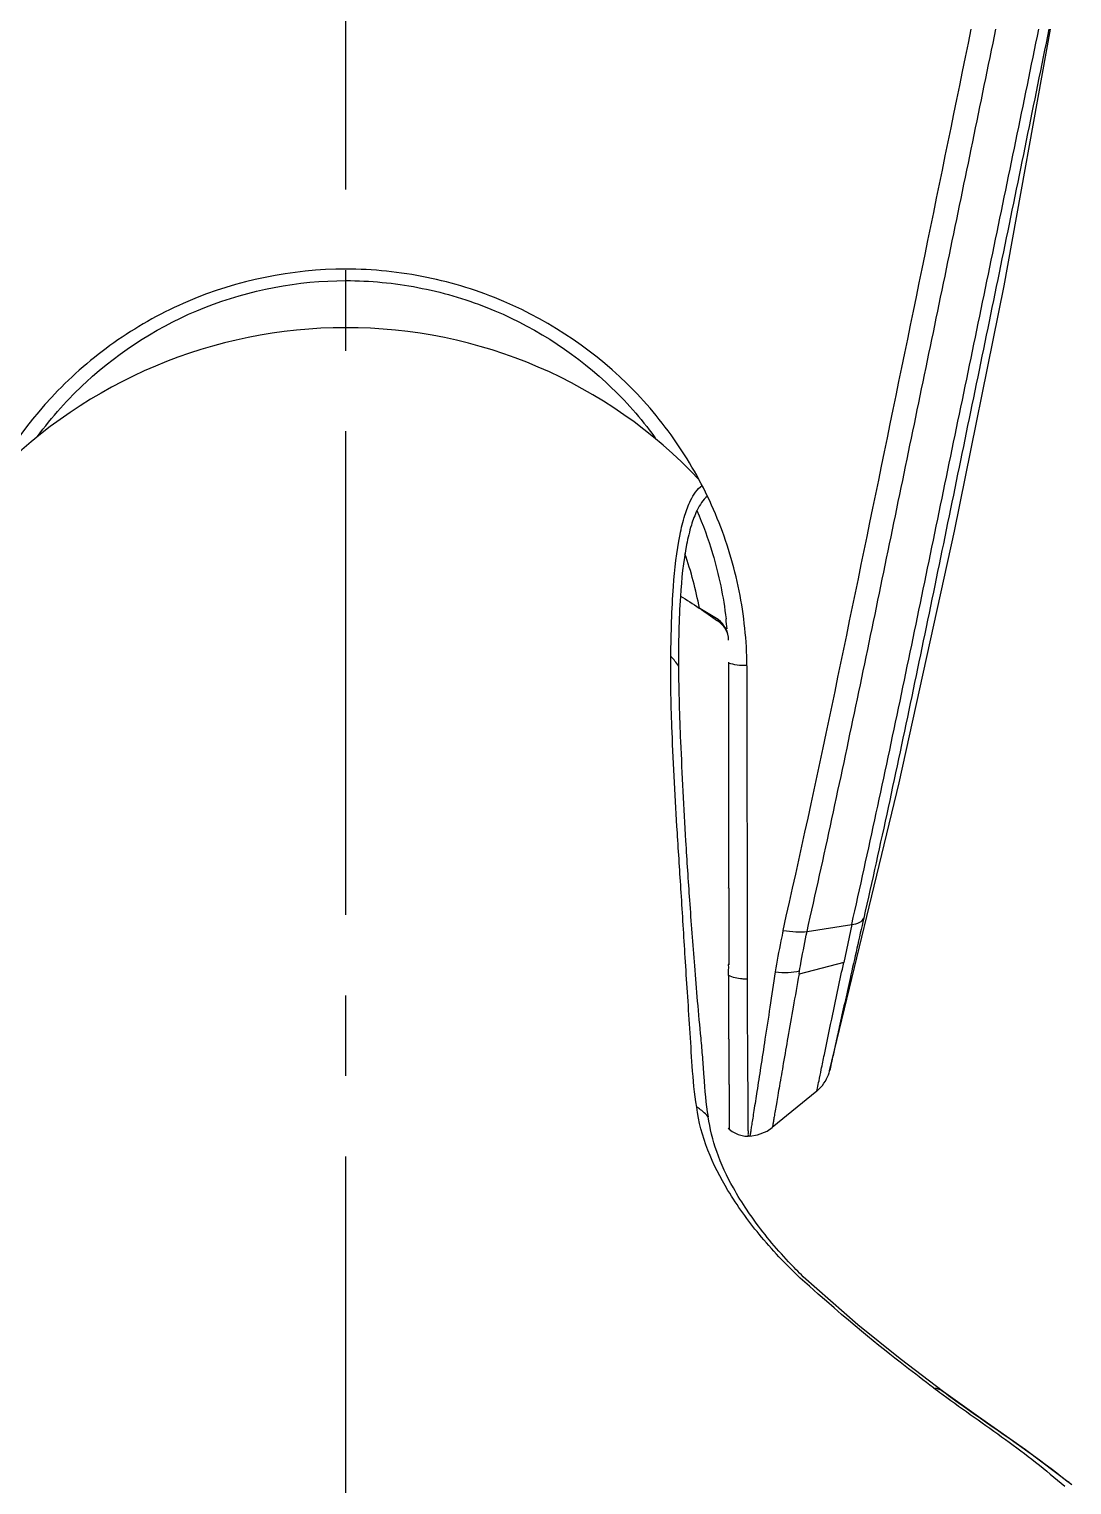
# Model space of a CAD drawing. Header units: millimetres. Extents: x 5859 to 6700, y -2125 to -1530.
# Drawn here: x 6287.8 to 6328.9, y -1824.7 to -1767.4 of the extents above; entities that cross this region are included whole.
import ezdxf

# ---------------------------------------------------------------- set-up
doc = ezdxf.new("R2010")
doc.units = ezdxf.units.MM
doc.linetypes.add('CENTER2', pattern=[28.575, 19.05, -3.175, 3.175, -3.175])
doc.layers.add('CENTER', color=1, linetype='CENTER2')

msp = doc.modelspace()

# ---------------------------------------------------------------- linework, layer by layer
at = {"linetype": 'Continuous'}
for p, q in [((6314.961, -1790.691), (6314.989, -1790.645)), ((6315.402, -1792.327), (6315.404, -1792.358)), ((6315.404, -1792.327), (6315.404, -1792.358)), ((6315.404, -1792.357), (6315.405, -1801.224)), ((6316.127, -1792.463), (6316.133, -1804.811)), ((6315.405, -1801.225), (6315.394, -1801.221)), ((6315.406, -1801.224), (6315.406, -1804.246)), ((6318.497, -1802.93), (6320.255, -1802.664)), ((6320.255, -1802.664), (6319.94, -1804.159)), ((6315.406, -1804.246), (6315.392, -1804.24)), ((6319.94, -1804.159), (6318.177, -1804.615)), ((6318.177, -1804.614), (6318.199, -1804.486)), ((6315.412, -1807.171), (6315.406, -1804.676)), ((6315.412, -1807.171), (6315.39, -1807.156)), ((6315.411, -1807.172), (6315.43, -1810.723)), ((6319.383, -1808.426), (6319.383, -1808.426)), ((6318.881, -1809.223), (6317.122, -1810.662)), ((6318.881, -1809.223), (6318.882, -1809.22)), ((6315.427, -1810.726), (6315.387, -1810.687)), ((6316.242, -1811.001), (6316.168, -1811.005)), ((6323.876, -1821.07), (6323.876, -1821.071)), ((6323.807, -1821.156), (6323.851, -1821.188))]:
    msp.add_line(p, q, dxfattribs=at)
for points in [[(6319.383, -1808.426), (6322.122, -1797.078), (6324.306, -1787.168), (6326.258, -1777.501), (6328.09, -1767.38)], [(6314.989, -1790.645), (6314.273, -1790.213)], [(6315.411, -1807.172), (6315.419, -1808.465), (6315.426, -1809.484), (6315.43, -1810.206), (6315.43, -1810.62), (6315.43, -1810.722)], [(6318.879, -1809.221), (6318.945, -1809.163), (6319.025, -1809.083), (6319.097, -1809), (6319.161, -1808.915), (6319.216, -1808.829), (6319.264, -1808.743), (6319.304, -1808.659), (6319.336, -1808.579), (6319.361, -1808.506), (6319.377, -1808.45), (6319.383, -1808.426)], [(6315.43, -1810.723), (6315.538, -1810.812), (6315.775, -1810.938), (6316.037, -1810.996), (6316.168, -1810.998)], [(6316.242, -1810.997), (6316.541, -1810.952), (6316.923, -1810.797), (6317.12, -1810.66)], [(6323.876, -1821.071), (6322.169, -1819.778), (6320.491, -1818.438), (6318.342, -1816.538)], [(6328.927, -1824.739), (6327.102, -1823.354), (6325.254, -1822.059), (6323.876, -1821.07)]]:
    msp.add_lwpolyline(points, dxfattribs=at)
for centre, radius, start, end in [((6300.307, -1798.435), 19.291, 89.97404, 135.70347), ((6300.377, -1798.181), 19.037, 43.26337, 90.18554), ((6300.615, -1792.683), 13.861, 10.3278, 19.49148), ((6314.403, -1791.456), 1, 0.02859, 54.14394), ((6300.356, -1792.363), 15.048, 5.14012, 6.65751), ((6311.727, -1793.493), 1.981, 30.70022, 44.98173), ((6150.874, -1804.357), 164.532, 359.88914, 0.03871), ((6313.156, -1811.476), 1.903, 56.30701, 58.65581), ((6313.182, -1811.438), 1.857, 49.5263, 56.32629), ((6313.243, -1811.371), 1.766, 40.13202, 49.60961), ((6351.047, -1784.212), 45.901, 233.08404, 233.5977), ((6312.7, -1844.58), 25.632, 50.72074, 51.14702)]:
    msp.add_arc(centre, radius, start, end, dxfattribs=at)
for points, knots in [([(6317.553, -1802.89), (6318.889, -1796.995), (6321.309, -1785.147), (6323.758, -1773.306), (6324.961, -1767.38)], [0, 0, 0, 0, 0.499938, 1, 1, 1, 1]), ([(6318.495, -1802.931), (6319.163, -1799.977), (6320.431, -1794.057), (6322.258, -1785.163), (6324.105, -1776.274), (6325.326, -1770.346), (6325.934, -1767.38)], [0, 0, 0, 0, 0.250167, 0.500046, 0.749989, 1, 1, 1, 1]), ([(6320.254, -1802.664), (6320.912, -1799.735), (6322.168, -1793.863), (6323.982, -1785.038), (6325.813, -1776.213), (6327.023, -1770.325), (6327.625, -1767.381)], [0, 0, 0, 0, 0.249849, 0.499771, 0.749825, 1, 1, 1, 1]), ([(6328.022, -1767.381), (6327.428, -1770.307), (6326.234, -1776.154), (6324.425, -1784.916), (6322.632, -1793.675), (6321.384, -1799.501), (6320.727, -1802.406)], [0, 0, 0, 0, 0.250306, 0.500418, 0.750215, 1, 1, 1, 1]), ([(6316.127, -1792.461), (6316.119, -1791.472), (6315.91, -1789.486), (6315.042, -1786.615), (6313.64, -1783.929), (6311.078, -1780.721), (6307.554, -1778.305), (6303.523, -1777.057), (6299.276, -1776.614), (6294.996, -1777.495), (6291.303, -1779.532), (6288.159, -1782.18), (6285.337, -1786.478), (6284.538, -1790.492), (6284.524, -1792.464)], [0, 0, 0, 0, 0.060409, 0.121062, 0.182262, 0.244267, 0.370586, 0.435356, 0.500587, 0.62993, 0.693884, 0.756859, 0.879507, 1, 1, 1, 1]), ([(6288.176, -1783.435), (6288.743, -1782.66), (6290.621, -1780.55), (6294.679, -1778.005), (6299.392, -1777.106), (6303.171, -1777.473), (6306.778, -1778.511), (6309.988, -1780.531), (6311.89, -1782.634), (6312.473, -1783.424), (6312.517, -1783.485)], [0.1777219, 0.1777219, 0.1777219, 0.1777219, 0.2433086, 0.3698631, 0.4992308, 0.5644103, 0.6291702, 0.7557217, 0.8178434, 0.8230495, 0.8230495, 0.8230495, 0.8230495]), ([(6313.128, -1792.093), (6313.138, -1791.175), (6313.185, -1789.569), (6313.383, -1787.711), (6313.653, -1786.578), (6313.893, -1785.917), (6314.16, -1785.498), (6314.364, -1785.367)], [0, 0, 0, 0, 0.3892667, 0.6807528, 0.7916097, 0.8801924, 0.9835687, 0.9835687, 0.9835687, 0.9835687]), ([(6314.569, -1785.781), (6314.395, -1785.922), (6314.145, -1786.318), (6313.909, -1786.966), (6313.642, -1788.103), (6313.456, -1789.962), (6313.427, -1791.566), (6313.43, -1792.482)], [0.0274171, 0.0274171, 0.0274171, 0.0274171, 0.1223625, 0.2114337, 0.3224586, 0.6129698, 1, 1, 1, 1]), ([(6314.155, -1786.352), (6314.393, -1786.902), (6314.901, -1788.292), (6315.201, -1789.746), (6315.303, -1790.618)], [0.8986626, 0.8986626, 0.8986626, 0.8986626, 0.9397131, 1, 1, 1, 1]), ([(6315.402, -1791.455), (6315.402, -1791.38), (6315.381, -1791.228), (6315.292, -1791.014), (6315.148, -1790.83), (6315.026, -1790.732), (6314.961, -1790.692)], [0, 0, 0, 0, 0.243201, 0.493994, 0.748476, 1, 1, 1, 1]), ([(6314.146, -1809.851), (6314.056, -1809.318), (6313.965, -1808.283), (6313.883, -1806.774), (6313.78, -1805.349), (6313.67, -1803.563), (6313.541, -1801.47), (6313.347, -1798.509), (6313.172, -1795.408), (6313.115, -1793.086), (6313.126, -1792.091)], [0, 0, 0, 0, 0.091075, 0.174854, 0.254965, 0.331894, 0.476438, 0.608609, 0.832168, 1, 1, 1, 1]), ([(6316.127, -1792.461), (6315.997, -1792.463), (6315.752, -1792.449), (6315.511, -1792.397), (6315.404, -1792.357)], [0, 0, 0, 0, 0.533292, 1, 1, 1, 1]), ([(6313.43, -1792.481), (6313.433, -1793.471), (6313.514, -1795.768), (6313.67, -1798.841), (6313.865, -1801.787), (6314.02, -1803.892), (6314.169, -1805.705), (6314.282, -1806.905), (6314.374, -1807.895), (6314.442, -1808.928), (6314.507, -1809.71), (6314.594, -1810.233)], [0, 0, 0, 0, 0.166988, 0.387361, 0.518762, 0.664661, 0.743135, 0.825497, 0.86789, 0.910676, 1, 1, 1, 1]), ([(6320.727, -1802.405), (6320.547, -1803.198), (6320.223, -1804.631), (6319.852, -1806.305), (6319.618, -1807.363), (6319.502, -1807.893), (6319.427, -1808.226), (6319.394, -1808.383), (6319.383, -1808.426)], [0, 0, 0, 0, 0.395441, 0.714282, 0.83384, 0.922354, 0.978257, 1, 1, 1, 1]), ([(6320.254, -1802.664), (6320.363, -1802.647), (6320.544, -1802.607), (6320.702, -1802.477), (6320.727, -1802.406)], [0, 0, 0, 0, 0.597431, 1, 1, 1, 1]), ([(6317.553, -1802.89), (6317.522, -1803.027), (6317.404, -1803.57), (6317.308, -1804.117), (6317.243, -1804.526)], [0, 0, 0, 0, 0.253486, 1, 1, 1, 1]), ([(6317.553, -1802.89), (6317.72, -1802.921), (6318.034, -1802.959), (6318.352, -1802.953), (6318.497, -1802.931)], [0, 0, 0, 0, 0.537395, 1, 1, 1, 1]), ([(6318.2, -1804.486), (6318.221, -1804.358), (6318.313, -1803.839), (6318.411, -1803.32), (6318.497, -1802.931)], [0, 0, 0, 0, 0.24533, 1, 1, 1, 1]), ([(6317.243, -1804.526), (6317.412, -1804.548), (6317.734, -1804.566), (6318.055, -1804.526), (6318.2, -1804.486)], [0, 0, 0, 0, 0.533427, 1, 1, 1, 1]), ([(6318.882, -1809.22), (6318.894, -1809.182), (6318.918, -1809.047), (6318.978, -1808.767), (6319.064, -1808.327), (6319.246, -1807.453), (6319.535, -1806.046), (6319.792, -1804.837), (6319.94, -1804.159)], [0, 0, 0, 0, 0.023323, 0.079253, 0.16635, 0.28296, 0.597136, 1, 1, 1, 1]), ([(6316.132, -1804.811), (6316.066, -1804.812), (6315.819, -1804.803), (6315.57, -1804.751), (6315.406, -1804.673)], [0, 0, 0, 0, 0.266194, 1, 1, 1, 1]), ([(6316.132, -1804.811), (6316.133, -1805.259), (6316.135, -1806.113), (6316.143, -1807.322), (6316.15, -1808.24), (6316.155, -1808.896), (6316.158, -1809.322), (6316.161, -1809.703), (6316.164, -1810.037), (6316.166, -1810.323), (6316.167, -1810.56), (6316.167, -1810.726), (6316.168, -1810.833), (6316.168, -1810.894), (6316.167, -1810.939), (6316.17, -1810.976), (6316.165, -1810.991), (6316.17, -1811.005), (6316.168, -1811.005)], [0, 0, 0, 0, 0.216876, 0.413325, 0.585737, 0.661801, 0.730718, 0.792299, 0.846339, 0.892632, 0.930954, 0.961068, 0.972971, 0.982727, 0.990307, 0.995702, 0.998928, 1, 1, 1, 1]), ([(6317.243, -1804.526), (6317.175, -1804.99), (6317.039, -1805.874), (6316.845, -1807.13), (6316.673, -1808.238), (6316.528, -1809.175), (6316.424, -1809.841), (6316.356, -1810.275), (6316.317, -1810.524), (6316.285, -1810.719), (6316.266, -1810.862), (6316.248, -1810.947), (6316.246, -1810.987), (6316.242, -1810.997)], [0, 0, 0, 0, 0.214675, 0.409988, 0.582358, 0.72818, 0.844567, 0.891085, 0.929589, 0.959908, 0.98185, 0.995239, 1, 1, 1, 1]), ([(6318.177, -1804.615), (6318.102, -1805.048), (6317.952, -1805.875), (6317.747, -1807.05), (6317.569, -1808.084), (6317.436, -1808.849), (6317.344, -1809.377), (6317.288, -1809.706), (6317.239, -1809.987), (6317.199, -1810.221), (6317.172, -1810.384), (6317.155, -1810.489), (6317.145, -1810.549), (6317.136, -1810.595), (6317.13, -1810.63), (6317.124, -1810.649), (6317.124, -1810.661), (6317.122, -1810.662)], [0, 0, 0, 0, 0.21517, 0.410528, 0.58268, 0.728172, 0.790079, 0.844466, 0.89112, 0.929743, 0.960052, 0.972031, 0.981895, 0.989649, 0.99527, 0.998726, 1, 1, 1, 1]), ([(6318.22, -1816.592), (6317.65, -1816.048), (6316.623, -1814.954), (6315.059, -1812.802), (6314.292, -1811.012), (6314.146, -1809.851)], [0, 0, 0, 0, 0.295693, 0.560762, 1, 1, 1, 1]), ([(6315.592, -1813.041), (6315.334, -1812.583), (6314.901, -1811.675), (6314.672, -1810.698), (6314.593, -1810.232)], [0, 0, 0, 0, 0.527363, 1, 1, 1, 1]), ([(6316.328, -1814.197), (6316.261, -1814.102), (6316.001, -1813.726), (6315.76, -1813.338), (6315.592, -1813.041)], [0, 0, 0, 0, 0.255487, 1, 1, 1, 1]), ([(6318.342, -1816.538), (6318.147, -1816.346), (6317.427, -1815.611), (6316.765, -1814.816), (6316.328, -1814.197)], [0, 0, 0, 0, 0.264952, 1, 1, 1, 1]), ([(6323.477, -1820.911), (6323.102, -1820.63), (6321.648, -1819.525), (6320.226, -1818.376), (6318.22, -1816.592)], [0, 0, 0, 0, 0.256528, 1, 1, 1, 1]), ([(6323.92, -1821.105), (6324.308, -1821.392), (6325.933, -1822.554), (6327.598, -1823.668), (6328.78, -1824.619)], [0, 0, 0, 0, 0.241176, 1, 1, 1, 1]), ([(6323.851, -1821.188), (6324.664, -1821.787), (6326.313, -1822.917), (6327.9, -1824.14), (6328.644, -1824.792)], [0, 0, 0, 0, 0.504851, 1, 1, 1, 1])]:
    msp.add_open_spline(points, degree=3, knots=knots, dxfattribs=at)
for points in [[(6313.504, -1789.717), (6314.001, -1790.025), (6314.487, -1790.35), (6314.961, -1790.691)], [(6323.477, -1820.91), (6323.619, -1820.931), (6323.761, -1820.985), (6323.876, -1821.07)]]:
    msp.add_open_spline(points, degree=3, dxfattribs=at)
at = {"layer": 'CENTER'}
msp.add_line((6300.326, -1888.003), (6300.326, -1734.745), dxfattribs=at)

doc.saveas('drawing.dxf')
